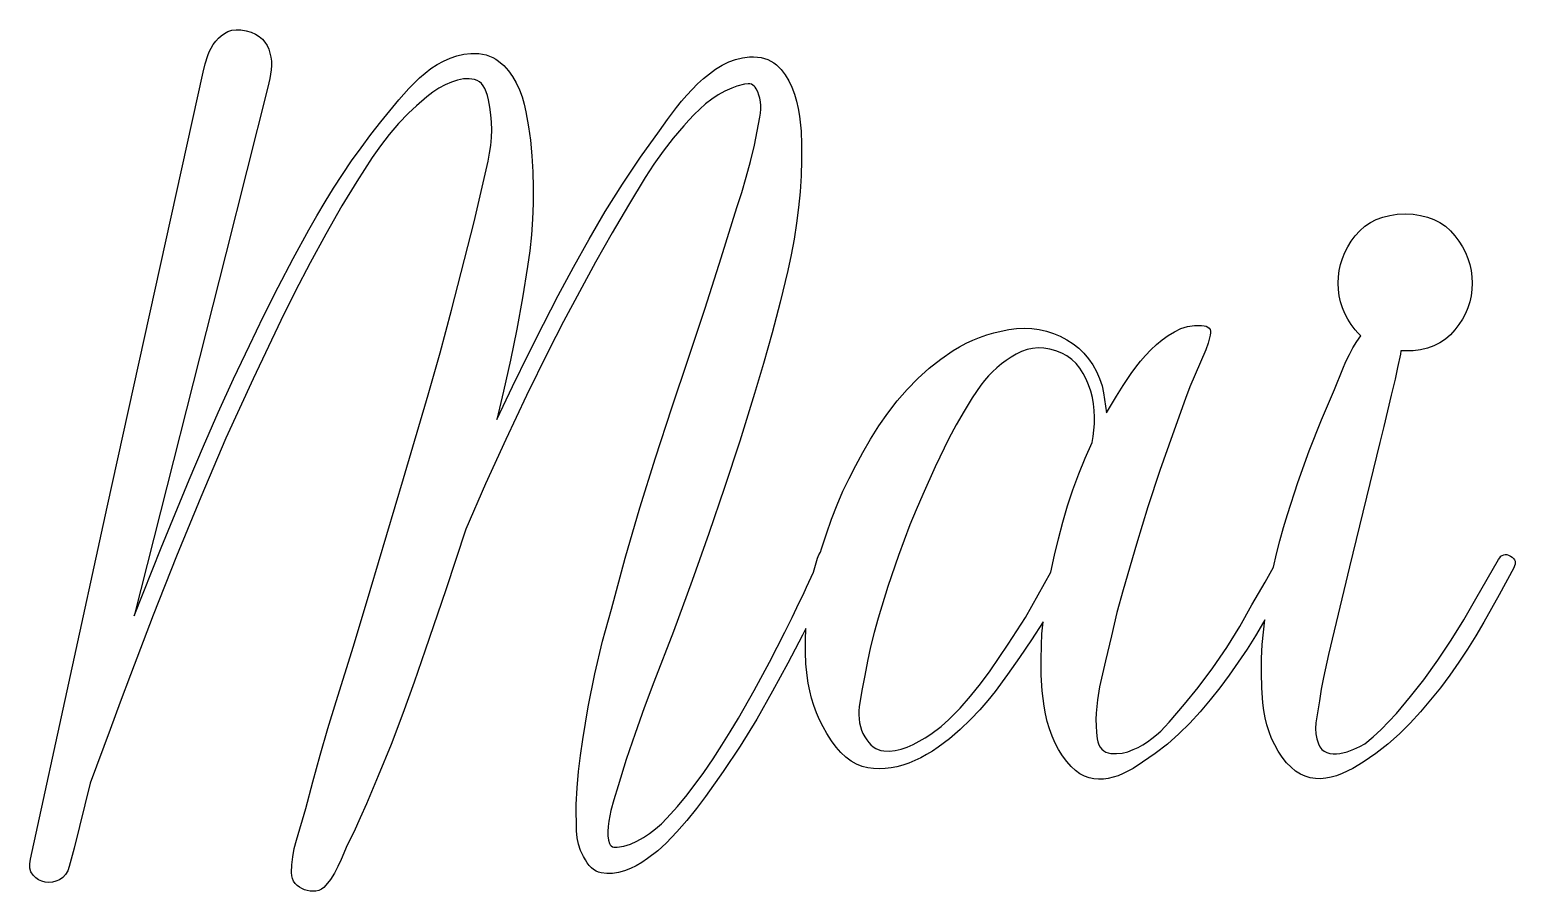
# Model space of a CAD drawing. Header units: millimetres. Extents: x -21.9 to 17.3, y -9.6 to 13.1.
import ezdxf

# ---------------------------------------------------------------- set-up
doc = ezdxf.new("R2010")
doc.units = ezdxf.units.MM
doc.layers.add('LAYER_1', color=18, linetype='CONTINUOUS')

msp = doc.modelspace()

# ---------------------------------------------------------------- linework, layer by layer
at = {"layer": 'LAYER_1'}
for points in [[(-16.652, 13.019), (-16.551, 13.053), (-16.438, 13.069), (-16.313, 13.064), (-16.175, 13.041), (-16.04, 13.002), (-15.923, 12.952), (-15.824, 12.891), (-15.743, 12.819), (-15.676, 12.738), (-15.621, 12.65), (-15.576, 12.555), (-15.543, 12.453), (-15.52, 12.347), (-15.507, 12.237), (-15.503, 12.125), (-15.51, 12.01), (-15.543, 11.78), (-15.598, 11.555), (-16.707, 7.165), (-19.124, -2.369), (-18.406, -0.576), (-17.672, 1.212), (-17.294, 2.102), (-16.904, 2.988), (-16.501, 3.87), (-16.086, 4.748), (-15.714, 5.521), (-15.33, 6.286), (-14.933, 7.045), (-14.523, 7.797), (-14.312, 8.169), (-14.093, 8.536), (-13.867, 8.899), (-13.633, 9.258), (-13.393, 9.612), (-13.145, 9.961), (-12.89, 10.306), (-12.627, 10.646), (-12.151, 11.223), (-11.887, 11.522), (-11.607, 11.799), (-11.46, 11.927), (-11.305, 12.043), (-11.144, 12.148), (-10.975, 12.243), (-10.801, 12.322), (-10.623, 12.381), (-10.441, 12.421), (-10.255, 12.442), (-10.146, 12.444), (-10.043, 12.438), (-9.944, 12.425), (-9.85, 12.403), (-9.761, 12.375), (-9.677, 12.338), (-9.598, 12.294), (-9.523, 12.243), (-9.386, 12.123), (-9.262, 11.988), (-9.153, 11.835), (-9.057, 11.666), (-8.975, 11.485), (-8.905, 11.298), (-8.847, 11.103), (-8.802, 10.901), (-8.733, 10.51), (-8.68, 10.158), (-8.643, 9.743), (-8.619, 9.327), (-8.608, 8.911), (-8.611, 8.495), (-8.628, 8.08), (-8.658, 7.664), (-8.701, 7.248), (-8.758, 6.832), (-8.893, 6.004), (-9.044, 5.181), (-9.209, 4.363), (-9.39, 3.551), (-9.567, 2.797), (-9.157, 3.673), (-8.725, 4.549), (-8.343, 5.31), (-7.952, 6.065), (-7.55, 6.812), (-7.139, 7.553), (-6.712, 8.284), (-6.261, 9.003), (-5.786, 9.709), (-5.288, 10.402), (-5.075, 10.702), (-4.833, 11.023), (-4.703, 11.187), (-4.567, 11.345), (-4.426, 11.497), (-4.279, 11.644), (-4.127, 11.783), (-3.969, 11.91), (-3.805, 12.026), (-3.636, 12.132), (-3.462, 12.22), (-3.284, 12.287), (-3.102, 12.331), (-2.915, 12.354), (-2.807, 12.355), (-2.705, 12.349), (-2.608, 12.334), (-2.516, 12.312), (-2.43, 12.282), (-2.35, 12.243), (-2.275, 12.197), (-2.206, 12.143), (-2.081, 12.019), (-1.97, 11.88), (-1.875, 11.725), (-1.796, 11.555), (-1.729, 11.374), (-1.674, 11.187), (-1.629, 10.992), (-1.596, 10.79), (-1.555, 10.4), (-1.541, 10.048), (-1.542, 9.632), (-1.555, 9.216), (-1.582, 8.8), (-1.621, 8.385), (-1.673, 7.969), (-1.738, 7.553), (-1.816, 7.137), (-1.907, 6.722), (-2.107, 5.896), (-2.32, 5.081), (-2.545, 4.277), (-2.782, 3.484), (-3.168, 2.234), (-3.57, 1.012), (-3.988, -0.205), (-4.423, -1.438), (-4.919, -2.785), (-5.432, -4.121), (-5.686, -4.79), (-5.928, -5.468), (-6.158, -6.154), (-6.374, -6.848), (-6.485, -7.214), (-6.563, -7.494), (-6.618, -7.78), (-6.636, -7.919), (-6.643, -8.048), (-6.641, -8.168), (-6.629, -8.278), (-6.602, -8.369), (-6.581, -8.404), (-6.555, -8.431), (-6.523, -8.451), (-6.486, -8.463), (-6.397, -8.467), (-6.221, -8.434), (-6.047, -8.381), (-5.877, -8.307), (-5.709, -8.212), (-5.546, -8.101), (-5.388, -7.979), (-5.235, -7.846), (-5.088, -7.702), (-4.811, -7.397), (-4.556, -7.081), (-4.113, -6.494), (-3.873, -6.138), (-3.642, -5.781), (-3.419, -5.423), (-3.204, -5.063), (-2.788, -4.334), (-2.383, -3.589), (-1.984, -2.802), (-1.79, -2.411), (-1.607, -2.015), (-1.502, -1.815), (-1.408, -1.615), (-1.23, -1.216), (-1.119, -0.85), (-1.087, -0.766), (-1.045, -0.694), (-1.02, -0.607), (-0.889, -0.208), (-0.751, 0.178), (-0.606, 0.551), (-0.454, 0.912), (-0.292, 1.248), (-0.116, 1.589), (0.074, 1.935), (0.277, 2.287), (0.496, 2.635), (0.729, 2.969), (0.978, 3.289), (1.242, 3.595), (1.521, 3.883), (1.816, 4.15), (2.125, 4.393), (2.45, 4.615), (2.619, 4.716), (2.791, 4.808), (2.968, 4.891), (3.149, 4.964), (3.334, 5.029), (3.523, 5.085), (3.716, 5.132), (3.914, 5.169), (4.122, 5.194), (4.325, 5.203), (4.524, 5.194), (4.718, 5.169), (4.906, 5.128), (5.09, 5.07), (5.269, 4.995), (5.444, 4.903), (5.609, 4.797), (5.76, 4.678), (5.897, 4.545), (6.02, 4.399), (6.13, 4.24), (6.225, 4.068), (6.307, 3.882), (6.375, 3.684), (6.414, 3.506), (6.441, 3.329), (6.486, 2.974), (6.752, 3.418), (6.927, 3.701), (7.14, 4.016), (7.26, 4.18), (7.387, 4.338), (7.52, 4.49), (7.661, 4.637), (7.808, 4.775), (7.96, 4.901), (8.118, 5.014), (8.282, 5.114), (8.451, 5.195), (8.626, 5.25), (8.806, 5.278), (8.991, 5.28), (9.058, 5.271), (9.114, 5.256), (9.159, 5.234), (9.194, 5.205), (9.217, 5.17), (9.23, 5.129), (9.233, 5.08), (9.224, 5.025), (9.166, 4.812), (9.102, 4.637), (8.825, 3.983), (8.689, 3.664), (8.57, 3.351), (8.224, 2.401), (7.894, 1.455), (7.581, 0.499), (7.284, -0.485), (6.929, -1.682), (6.763, -2.286), (6.619, -2.901), (6.464, -3.556), (6.381, -3.899), (6.308, -4.243), (6.253, -4.587), (6.22, -4.93), (6.213, -5.101), (6.214, -5.271), (6.224, -5.44), (6.242, -5.607), (6.262, -5.69), (6.29, -5.764), (6.325, -5.827), (6.367, -5.881), (6.416, -5.924), (6.473, -5.958), (6.537, -5.981), (6.608, -5.995), (6.757, -6.001), (6.904, -5.986), (7.051, -5.951), (7.195, -5.895), (7.322, -5.835), (7.446, -5.767), (7.567, -5.69), (7.686, -5.604), (7.803, -5.509), (7.917, -5.406), (8.028, -5.295), (8.138, -5.174), (8.545, -4.695), (8.903, -4.254), (9.291, -3.736), (9.657, -3.201), (10, -2.649), (10.322, -2.081), (10.665, -1.482), (10.89, -1.091), (10.967, -0.741), (11.053, -0.392), (11.149, -0.044), (11.253, 0.303), (11.53, 1.144), (11.83, 1.974), (12.151, 2.791), (12.495, 3.595), (12.716, 4.138), (12.798, 4.329), (12.886, 4.513), (12.98, 4.689), (13.082, 4.859), (13.187, 5.009), (13.113, 5.081), (13.043, 5.159), (12.938, 5.3), (12.846, 5.444), (12.769, 5.592), (12.705, 5.744), (12.656, 5.9), (12.62, 6.059), (12.599, 6.223), (12.592, 6.39), (12.599, 6.557), (12.62, 6.722), (12.656, 6.883), (12.705, 7.041), (12.769, 7.196), (12.846, 7.347), (12.938, 7.496), (13.043, 7.641), (13.163, 7.775), (13.295, 7.892), (13.44, 7.991), (13.597, 8.072), (13.768, 8.134), (13.951, 8.179), (14.147, 8.206), (14.356, 8.215), (14.565, 8.206), (14.761, 8.179), (14.944, 8.134), (15.115, 8.072), (15.272, 7.991), (15.417, 7.892), (15.549, 7.775), (15.669, 7.641), (15.774, 7.496), (15.866, 7.347), (15.943, 7.196), (16.007, 7.041), (16.056, 6.883), (16.092, 6.722), (16.113, 6.557), (16.12, 6.39), (16.113, 6.223), (16.092, 6.059), (16.056, 5.9), (16.007, 5.744), (15.943, 5.592), (15.866, 5.444), (15.774, 5.3), (15.669, 5.159), (15.549, 5.03), (15.417, 4.917), (15.272, 4.822), (15.115, 4.744), (14.944, 4.683), (14.761, 4.64), (14.565, 4.614), (14.356, 4.606), (14.245, 4.61), (14.235, 4.526), (14.158, 4.172), (14.091, 3.861), (13.986, 3.443), (13.892, 3.03), (13.797, 2.617), (13.692, 2.198), (12.894, -1.083), (12.339, -3.389), (12.206, -3.999), (12.145, -4.301), (12.096, -4.609), (12.007, -5.185), (11.994, -5.336), (12.001, -5.479), (12.028, -5.614), (12.073, -5.74), (12.112, -5.821), (12.162, -5.887), (12.223, -5.937), (12.295, -5.972), (12.375, -5.995), (12.459, -6.006), (12.547, -6.006), (12.639, -5.995), (12.825, -5.95), (13.005, -5.884), (13.165, -5.809), (13.293, -5.74), (13.511, -5.557), (13.723, -5.363), (13.927, -5.158), (14.124, -4.941), (14.499, -4.498), (14.845, -4.054), (15.214, -3.539), (15.566, -3.012), (15.901, -2.475), (16.22, -1.926), (16.818, -0.884), (16.848, -0.839), (16.879, -0.803), (16.914, -0.778), (16.951, -0.762), (16.992, -0.756), (17.035, -0.759), (17.08, -0.772), (17.129, -0.795), (17.174, -0.824), (17.209, -0.856), (17.235, -0.891), (17.251, -0.928), (17.257, -0.968), (17.254, -1.011), (17.24, -1.057), (17.218, -1.105), (16.832, -1.818), (16.43, -2.536), (16.22, -2.893), (16.001, -3.245), (15.771, -3.592), (15.532, -3.933), (15.284, -4.265), (15.028, -4.587), (14.763, -4.897), (14.49, -5.196), (14.205, -5.481), (13.903, -5.748), (13.584, -5.997), (13.249, -6.227), (12.977, -6.391), (12.694, -6.527), (12.551, -6.581), (12.409, -6.621), (12.268, -6.647), (12.129, -6.66), (11.992, -6.656), (11.857, -6.635), (11.726, -6.595), (11.597, -6.538), (11.471, -6.46), (11.35, -6.36), (11.233, -6.239), (11.12, -6.094), (11.015, -5.936), (10.922, -5.772), (10.84, -5.602), (10.771, -5.426), (10.713, -5.245), (10.667, -5.057), (10.633, -4.864), (10.61, -4.664), (10.584, -4.264), (10.571, -3.874), (10.573, -3.494), (10.588, -3.123), (10.657, -2.472), (10.621, -2.536), (10.411, -2.893), (10.191, -3.245), (9.962, -3.592), (9.723, -3.933), (9.475, -4.265), (9.219, -4.587), (8.954, -4.897), (8.681, -5.196), (8.395, -5.481), (8.093, -5.748), (7.775, -5.997), (7.439, -6.227), (7.19, -6.391), (6.929, -6.527), (6.797, -6.582), (6.666, -6.624), (6.536, -6.654), (6.408, -6.671), (6.281, -6.674), (6.156, -6.663), (6.032, -6.636), (5.909, -6.593), (5.789, -6.532), (5.671, -6.446), (5.556, -6.338), (5.444, -6.205), (5.328, -6.056), (5.225, -5.895), (5.134, -5.723), (5.056, -5.54), (4.988, -5.35), (4.931, -5.155), (4.883, -4.956), (4.845, -4.753), (4.792, -4.343), (4.767, -3.933), (4.765, -3.531), (4.779, -3.145), (4.79, -2.846), (4.823, -2.525), (4.512, -3.004), (4.202, -3.467), (3.886, -3.919), (3.559, -4.365), (3.368, -4.602), (3.152, -4.847), (2.908, -5.101), (2.639, -5.363), (2.352, -5.614), (2.057, -5.834), (1.906, -5.933), (1.753, -6.024), (1.598, -6.107), (1.441, -6.183), (1.284, -6.249), (1.127, -6.303), (0.971, -6.345), (0.815, -6.374), (0.66, -6.392), (0.506, -6.397), (0.353, -6.39), (0.2, -6.372), (0.05, -6.336), (-0.096, -6.278), (-0.237, -6.199), (-0.374, -6.097), (-0.506, -5.974), (-0.634, -5.829), (-0.757, -5.662), (-0.876, -5.474), (-0.976, -5.294), (-1.066, -5.112), (-1.146, -4.926), (-1.216, -4.736), (-1.277, -4.543), (-1.327, -4.347), (-1.367, -4.147), (-1.397, -3.944), (-1.427, -3.636), (-1.442, -3.327), (-1.442, -3.015), (-1.428, -2.701), (-1.519, -2.879), (-1.904, -3.614), (-2.306, -4.354), (-2.724, -5.088), (-3.159, -5.806), (-3.608, -6.469), (-4.068, -7.125), (-4.308, -7.448), (-4.562, -7.76), (-4.829, -8.063), (-5.111, -8.356), (-5.332, -8.558), (-5.598, -8.766), (-5.745, -8.865), (-5.895, -8.952), (-6.049, -9.026), (-6.208, -9.088), (-6.367, -9.133), (-6.521, -9.157), (-6.672, -9.16), (-6.818, -9.143), (-6.888, -9.124), (-6.955, -9.095), (-7.019, -9.056), (-7.078, -9.007), (-7.135, -8.948), (-7.188, -8.879), (-7.237, -8.8), (-7.284, -8.711), (-7.362, -8.552), (-7.419, -8.387), (-7.456, -8.214), (-7.472, -8.035), (-7.483, -7.336), (-7.455, -6.898), (-7.417, -6.471), (-7.367, -6.05), (-7.306, -5.629), (-7.159, -4.764), (-6.984, -3.899), (-6.782, -3.04), (-6.552, -2.192), (-6.186, -0.855), (-5.798, 0.474), (-5.388, 1.795), (-4.955, 3.107), (-4.516, 4.418), (-4.085, 5.735), (-3.662, 7.057), (-3.248, 8.385), (-3.119, 8.778), (-2.999, 9.183), (-2.886, 9.599), (-2.782, 10.025), (-2.638, 10.768), (-2.623, 10.874), (-2.615, 10.977), (-2.616, 11.075), (-2.624, 11.17), (-2.641, 11.261), (-2.665, 11.348), (-2.698, 11.431), (-2.738, 11.511), (-2.762, 11.552), (-2.791, 11.585), (-2.823, 11.611), (-2.86, 11.63), (-2.901, 11.642), (-2.946, 11.646), (-3.049, 11.633), (-3.243, 11.58), (-3.381, 11.533), (-3.565, 11.449), (-3.741, 11.35), (-3.909, 11.238), (-4.068, 11.112), (-4.221, 10.976), (-4.368, 10.835), (-4.509, 10.688), (-4.645, 10.535), (-4.925, 10.209), (-5.188, 9.873), (-5.435, 9.527), (-5.665, 9.172), (-6.103, 8.448), (-6.53, 7.719), (-6.968, 6.943), (-7.394, 6.167), (-7.81, 5.386), (-8.215, 4.593), (-8.783, 3.437), (-9.335, 2.276), (-9.869, 1.104), (-10.388, -0.086), (-10.909, -1.682), (-11.452, -3.278), (-11.743, -4.115), (-12.04, -4.941), (-12.353, -5.762), (-12.694, -6.582), (-13.004, -7.325), (-13.165, -7.694), (-13.337, -8.068), (-13.509, -8.414), (-13.669, -8.788), (-13.753, -8.976), (-13.847, -9.151), (-13.952, -9.314), (-14.068, -9.465), (-14.127, -9.524), (-14.19, -9.57), (-14.26, -9.602), (-14.335, -9.62), (-14.411, -9.626), (-14.487, -9.623), (-14.561, -9.609), (-14.634, -9.587), (-14.703, -9.555), (-14.767, -9.517), (-14.825, -9.472), (-14.878, -9.42), (-14.921, -9.361), (-14.953, -9.293), (-14.971, -9.217), (-14.978, -9.132), (-14.969, -8.929), (-14.944, -8.719), (-14.903, -8.502), (-14.845, -8.278), (-14.601, -7.447), (-14.418, -6.74), (-14.224, -6.039), (-14.019, -5.338), (-13.802, -4.631), (-13.345, -3.168), (-12.904, -1.704), (-12.029, 1.245), (-11.374, 3.451), (-11.061, 4.557), (-10.765, 5.679), (-10.166, 8.008), (-9.8, 9.604), (-9.759, 9.814), (-9.729, 10.021), (-9.71, 10.227), (-9.703, 10.43), (-9.708, 10.631), (-9.723, 10.83), (-9.75, 11.028), (-9.789, 11.223), (-9.814, 11.333), (-9.845, 11.431), (-9.882, 11.516), (-9.925, 11.589), (-9.974, 11.649), (-10.028, 11.697), (-10.089, 11.732), (-10.155, 11.755), (-10.297, 11.776), (-10.446, 11.771), (-10.602, 11.742), (-10.765, 11.688), (-10.93, 11.614), (-11.092, 11.525), (-11.251, 11.42), (-11.408, 11.3), (-11.685, 11.065), (-11.896, 10.868), (-12.155, 10.596), (-12.4, 10.311), (-12.631, 10.014), (-12.849, 9.704), (-13.259, 9.069), (-13.647, 8.429), (-14.072, 7.683), (-14.481, 6.932), (-14.876, 6.176), (-15.255, 5.413), (-15.989, 3.872), (-16.707, 2.309), (-17.364, 0.757), (-18.004, -0.795), (-18.622, -2.353), (-19.213, -3.921), (-19.493, -4.648), (-19.756, -5.363), (-20.277, -6.782), (-20.698, -8.489), (-20.831, -8.977), (-20.872, -9.09), (-20.928, -9.185), (-21, -9.262), (-21.086, -9.321), (-21.18, -9.362), (-21.275, -9.387), (-21.369, -9.395), (-21.463, -9.387), (-21.554, -9.363), (-21.638, -9.323), (-21.715, -9.269), (-21.785, -9.199), (-21.839, -9.114), (-21.868, -9.016), (-21.872, -8.903), (-21.851, -8.777), (-19.833, 0.491), (-17.306, 11.954), (-17.253, 12.173), (-17.184, 12.387), (-17.142, 12.489), (-17.092, 12.586), (-17.036, 12.678), (-16.973, 12.764), (-16.903, 12.842), (-16.826, 12.911), (-16.742, 12.969)], [(6.109, 2.198), (6.138, 2.356), (6.159, 2.52), (6.171, 2.689), (6.175, 2.863), (6.169, 3.039), (6.15, 3.213), (6.119, 3.383), (6.076, 3.551), (6.02, 3.713), (5.954, 3.867), (5.876, 4.012), (5.787, 4.15), (5.687, 4.274), (5.574, 4.382), (5.449, 4.474), (5.311, 4.549), (5.151, 4.611), (4.995, 4.655), (4.841, 4.681), (4.69, 4.687), (4.542, 4.675), (4.396, 4.644), (4.253, 4.595), (4.113, 4.526), (3.978, 4.446), (3.847, 4.359), (3.723, 4.266), (3.603, 4.166), (3.49, 4.06), (3.382, 3.949), (3.279, 3.83), (3.182, 3.706), (2.955, 3.369), (2.739, 3.021), (2.534, 2.665), (2.339, 2.298), (1.979, 1.558), (1.652, 0.824), (1.479, 0.424), (1.314, 0.023), (1.157, -0.38), (1.009, -0.784), (0.732, -1.602), (0.477, -2.436), (0.372, -2.813), (0.277, -3.19), (0.194, -3.567), (0.122, -3.944), (0.042, -4.337), (-0.022, -4.764), (-0.032, -4.873), (-0.034, -4.98), (-0.028, -5.084), (-0.014, -5.185), (0.008, -5.284), (0.038, -5.379), (0.076, -5.472), (0.122, -5.562), (0.174, -5.641), (0.228, -5.71), (0.286, -5.77), (0.347, -5.82), (0.411, -5.861), (0.478, -5.893), (0.548, -5.915), (0.621, -5.928), (0.772, -5.934), (0.926, -5.92), (1.083, -5.884), (1.242, -5.828), (1.401, -5.757), (1.558, -5.676), (1.712, -5.585), (1.863, -5.485), (2.132, -5.282), (2.339, -5.097), (2.632, -4.801), (2.91, -4.49), (3.175, -4.163), (3.426, -3.822), (3.903, -3.12), (4.357, -2.414), (5.022, -1.216), (5.117, -0.775), (5.222, -0.338), (5.338, 0.095), (5.466, 0.524), (5.606, 0.949), (5.76, 1.37), (5.927, 1.786)]]:
    msp.add_lwpolyline(points, close=True, dxfattribs=at)

doc.saveas('drawing.dxf')
